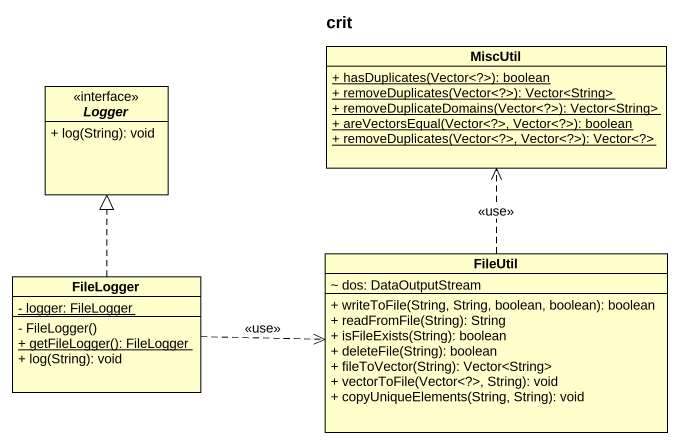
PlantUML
@startuml
title crit
hide circle
hide empty members
skinparam classAttributeIconSize 0
class MiscUtil {
  {static} + hasDuplicates(Vector<?>): boolean
  {static} + removeDuplicates(Vector<?>): Vector<String>
  {static} + removeDuplicateDomains(Vector<?>): Vector<String>
  {static} + areVectorsEqual(Vector<?>, Vector<?>): boolean
  {static} + removeDuplicates(Vector<?>, Vector<?>): Vector<?>
}
interface Logger <<interface>> {
  + log(String): void
}
class FileUtil {
  ~ dos: DataOutputStream
  + writeToFile(String, String, boolean, boolean): boolean
  + readFromFile(String): String
  + isFileExists(String): boolean
  + deleteFile(String): boolean
  + fileToVector(String): Vector<String>
  + vectorToFile(Vector<?>, String): void
  + copyUniqueElements(String, String): void
}
class FileLogger {
  {static} - logger: FileLogger
  - FileLogger()
  {static} + getFileLogger(): FileLogger
  + log(String): void
}
FileUtil .up.> MiscUtil : <<use>>
FileLogger .up.|> Logger
FileLogger .right.> FileUtil : <<use>>
@enduml
